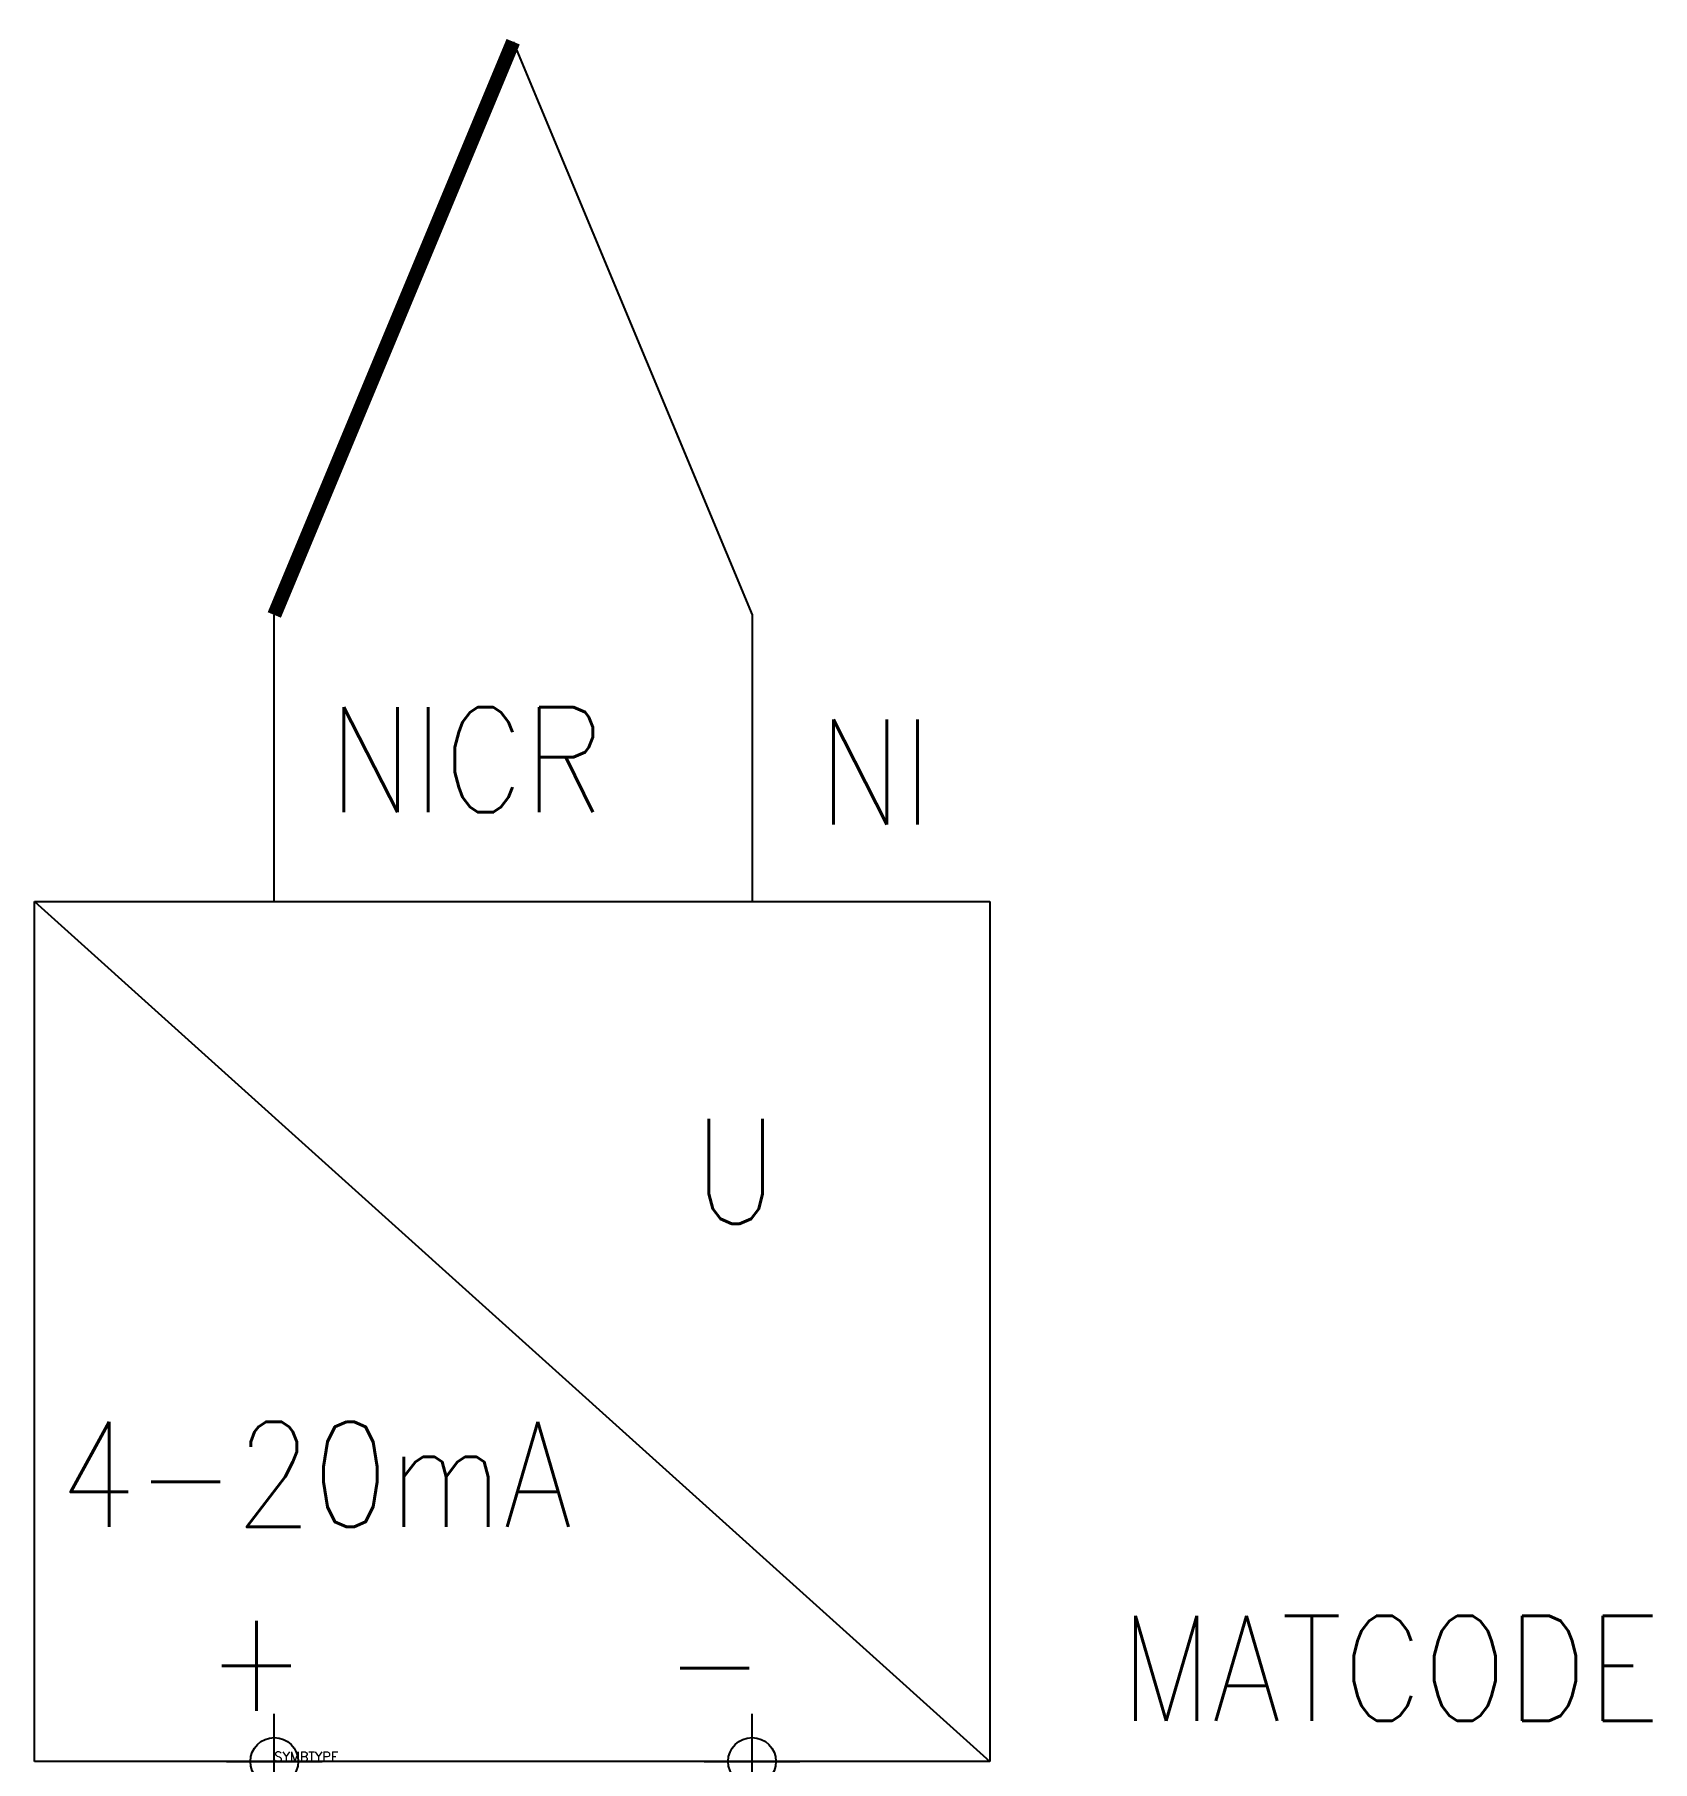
# Model space of a CAD drawing. Extents: x 32.5 to 66.3, y 93 to 129.2.
import ezdxf

# ---------------------------------------------------------------- set-up
doc = ezdxf.new("R2010")
doc.units = 0
doc.header["$LTSCALE"] = 6
doc.header["$MEASUREMENT"] = 0
doc.header["$PDMODE"] = 34
doc.layers.get('0').update_dxf_attribs({"linetype": 'CONTINUOUS'})
for name, color, linetype in [('1', 8, 'CONTINUOUS'), ('10', 8, 'CONTINUOUS'), ('12', 30, 'CONTINUOUS'), ('3', 30, 'CONTINUOUS'), ('C', 7, 'CONTINUOUS')]:
    doc.layers.add(name, color=color, linetype=linetype)
doc.styles.add('ROMANS', font='ROMANS', dxfattribs={"width": 0.85})
doc.styles.get("Standard").update_dxf_attribs({"font": 'simplex', "width": 0.85})

msp = doc.modelspace()

# ---------------------------------------------------------------- linework, layer by layer
at = {"layer": '1'}
for p, q in [((42.5, 129), (47.5, 117)), ((37.5, 111), (37.5, 117)), ((47.5, 117), (47.5, 111)), ((32.481, 111), (52.481, 93))]:
    msp.add_line(p, q, dxfattribs=at)
at = {"layer": '1', "const_width": 0.3}
msp.add_lwpolyline([(37.5, 117), (42.5, 129)], dxfattribs=at)
at = {"layer": '3'}
for p, q in [((32.481, 93), (32.481, 111)), ((32.481, 111), (52.481, 111)), ((52.481, 111), (52.481, 93)), ((52.481, 93), (32.481, 93))]:
    msp.add_line(p, q, dxfattribs=at)
at = {"layer": 'C', "color": 1}
msp.add_point((37.5, 93), dxfattribs=at)
at = {"layer": 'C', "color": 2}
msp.add_point((47.5, 93), dxfattribs=at)

# ---------------------------------------------------------------- texts
at = {"flags": 1}
msp.add_attdef('SYMBTYPE', (37.5, 93), 'TL', height=0.2, dxfattribs=at)
at = {"layer": '1', "style": 'ROMANS', "width": 0.85}
for tag, p, s in [('+', (36.082, 94.057), '+'), ('-', (45.678, 94.008), '-')]:
    msp.add_attdef(tag, p, s, height=2.2, dxfattribs=at)
at = {"layer": '10', "width": 0.85}
for s, p in [('U', (46.278, 104.255)), ('4-20mA', (33, 97.91))]:
    msp.add_text(s, height=2.2, dxfattribs=at).set_placement(p)
at = {"layer": '10', "style": 'ROMANS', "width": 0.85}
for tag, p, s in [('NICR', (38.636, 112.869), 'NiCr'), ('NI', (48.882, 112.613), 'Ni')]:
    msp.add_attdef(tag, p, s, height=2.2, dxfattribs=at)
at = {"layer": '12', "width": 0.85}
msp.add_attdef('MATCODE', (55.208, 93.851), '', height=2.2, dxfattribs=at)

doc.saveas('drawing.dxf')
